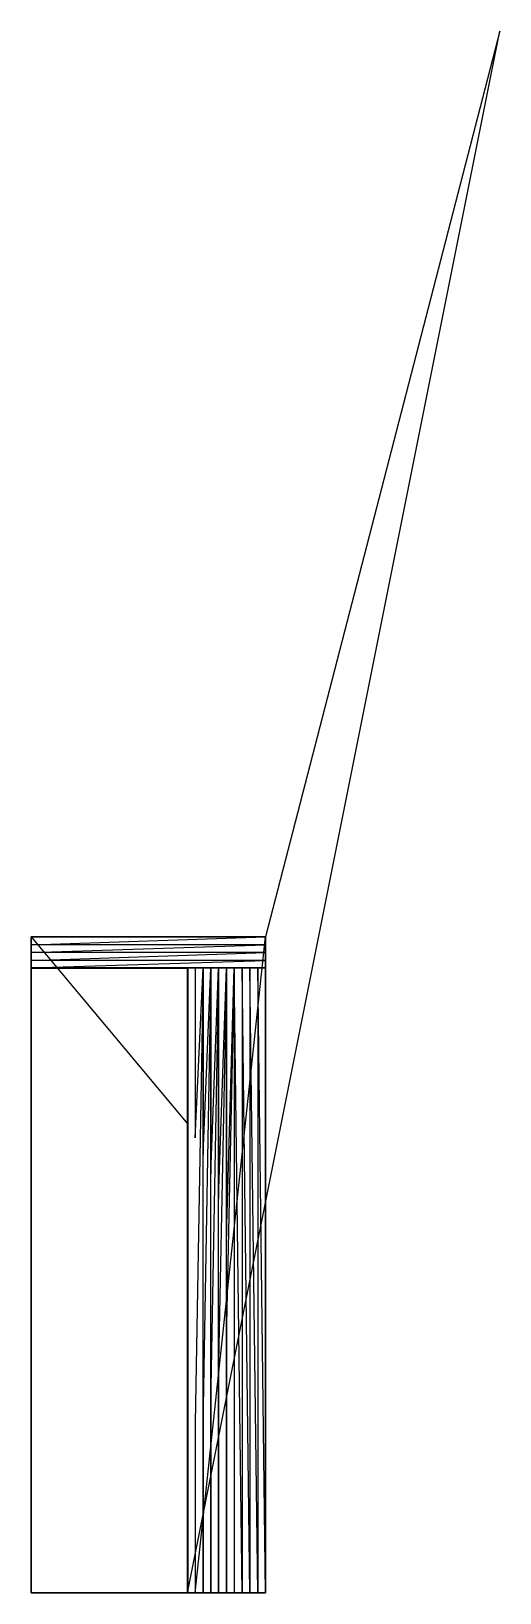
# Model space of a CAD drawing. Header units: metres. Extents: x 0 to 38, y -51 to 76.
import ezdxf

# ---------------------------------------------------------------- set-up
doc = ezdxf.new("R2010")
doc.units = ezdxf.units.M
for name, color, linetype in [('PROFILE', 7, 'Continuous'), ('STOCK', 8, 'Continuous'), ('TOOLPATH_FEED', 3, 'Continuous'), ('TOOLPATH_RAPID', 1, 'Continuous'), ('ZONES_FIN_ALLOWANCE', 2, 'Continuous'), ('ZONES_FINISHED_PART', 4, 'Continuous'), ('ZONES_MTR', 1, 'Continuous'), ('ZONES_TRUE_FACE', 14, 'Continuous')]:
    doc.layers.add(name, color=color, linetype=linetype)

msp = doc.modelspace()

# ---------------------------------------------------------------- linework, layer by layer
msp.add_point((0, 0))
at = {"layer": 'PROFILE'}
for p, q in [((0, 0), (12.7, 0)), ((12.7, 0), (12.7, -12.7)), ((12.7, -12.7), (12.7, -38.1)), ((12.7, -38.1), (12.7, -50.8))]:
    msp.add_line(p, q, dxfattribs=at)
at = {"layer": 'STOCK'}
for p, q in [((0, 2.54), (19.05, 2.54)), ((0, -50.8), (0, 2.54)), ((19.05, 2.54), (19.05, -50.8)), ((19.05, -50.8), (0, -50.8))]:
    msp.add_line(p, q, dxfattribs=at)
at = {"layer": 'TOOLPATH_FEED'}
for p, q in [((0, 2.54), (12.7254, -12.69238)), ((0, 2.54), (0, 0)), ((19.05, 2.54), (19.05, 1.905)), ((19.05, 2.54), (19.05, 1.27)), ((19.05, 1.905), (0, 1.905)), ((19.05, 1.27), (0, 1.27)), ((19.05, 1.905), (19.05, 0.635)), ((19.05, 1.27), (19.05, 0.0254)), ((19.05, 0.635), (0, 0.635)), ((19.05, 0.0254), (0, 0.0254)), ((0, 0), (12.7, 0)), ((12.7, 0), (12.7, -12.7)), ((13.97, 0.0254), (13.335, 0.0254)), ((13.335, 0.0254), (13.335, -13.81252)), ((14.605, 0.0254), (13.97, 0.0254)), ((13.97, 0.0254), (13.97, -15.14856)), ((15.24, 0.0254), (14.605, 0.0254)), ((14.605, 0.0254), (14.605, -16.73098)), ((15.875, 0.0254), (15.24, 0.0254)), ((15.24, 0.0254), (15.24, -18.73758)), ((16.51, 0.0254), (15.875, 0.0254)), ((15.875, 0.0254), (15.875, -21.8186)), ((17.145, 0.0254), (16.51, 0.0254)), ((16.51, 0.0254), (16.51, -50.8)), ((17.78, 0.0254), (17.145, 0.0254)), ((17.145, 0.0254), (17.145, -50.8)), ((18.415, 0.0254), (17.78, 0.0254)), ((17.78, 0.0254), (17.78, -50.8)), ((19.05, 0.0254), (18.415, 0.0254)), ((18.415, 0.0254), (18.415, -50.8)), ((12.7254, -12.69238), (12.7254, -38.10762)), ((12.7, -12.7), (12.7, -38.1)), ((15.875, -28.9814), (15.875, -50.8)), ((15.24, -32.06242), (15.24, -50.8)), ((14.605, -34.06902), (14.605, -50.8)), ((13.97, -35.65144), (13.97, -50.8)), ((12.7, -38.1), (12.7, -50.8)), ((13.335, -36.98748), (13.335, -50.8)), ((12.7254, -38.10762), (12.7254, -50.8))]:
    msp.add_line(p, q, dxfattribs=at)
at = {"layer": 'TOOLPATH_RAPID'}
for p, q in [((12.7, -50.8), (38.1, 76.2)), ((38.1, 76.2), (19.05, 2.54)), ((0, 1.905), (19.05, 2.54)), ((19.05, 2.54), (0, 2.54)), ((19.05, 2.54), (0, 2.54)), ((13.335, -50.8), (19.05, 2.54)), ((19.05, -50.8), (19.05, 2.54)), ((0, 1.27), (19.05, 1.905)), ((0, 0.635), (19.05, 1.27)), ((0, 0.0254), (19.05, 0.635)), ((13.335, -13.81252), (13.97, 0.0254)), ((13.97, 0.0254), (13.335, -36.98748)), ((13.97, -15.14856), (14.605, 0.0254)), ((14.605, 0.0254), (13.97, -35.65144)), ((13.97, -50.8), (13.97, 0.0254)), ((14.605, -16.73098), (15.24, 0.0254)), ((15.24, 0.0254), (14.605, -34.06902)), ((14.605, -50.8), (14.605, 0.0254)), ((15.24, -18.73758), (15.875, 0.0254)), ((15.875, 0.0254), (15.24, -32.06242)), ((15.24, -50.8), (15.24, 0.0254)), ((15.875, -21.8186), (16.51, 0.0254)), ((16.51, 0.0254), (15.875, -28.9814)), ((15.875, -50.8), (15.875, 0.0254)), ((17.145, -50.8), (16.51, 0.0254)), ((17.78, -50.8), (17.145, 0.0254)), ((18.415, -50.8), (17.78, 0.0254)), ((19.05, -50.8), (18.415, 0.0254)), ((19.05, 0.635), (19.05, 0.0254)), ((12.7254, -50.8), (19.05, -50.8)), ((16.51, -50.8), (17.145, -50.8)), ((17.145, -50.8), (17.78, -50.8)), ((17.78, -50.8), (18.415, -50.8)), ((18.415, -50.8), (19.05, -50.8))]:
    msp.add_line(p, q, dxfattribs=at)
at = {"layer": 'ZONES_FIN_ALLOWANCE'}
for p, q in [((12.7254, 0.0254), (0, 0.0254)), ((0, 0.0254), (0, 0)), ((0, 0), (12.7, 0)), ((12.7, 0), (12.7, -12.7)), ((12.7254, -12.6932), (12.7254, 0.0254)), ((12.7254, 0.0254), (12.7254, 0.0254)), ((12.7254, -38.1068), (12.7254, -12.6932)), ((12.7, -12.7), (12.7, -38.1)), ((12.7, -38.1), (12.7, -50.8)), ((12.7254, -50.8), (12.7254, -38.1068)), ((12.7, -50.8), (12.7254, -50.8))]:
    msp.add_line(p, q, dxfattribs=at)
at = {"layer": 'ZONES_FINISHED_PART'}
for p, q in [((12.7, 0), (0, 0)), ((0, 0), (0, -50.8)), ((12.7, -12.7), (12.7, 0)), ((12.7, 0), (12.7, 0)), ((12.7, -38.1), (12.7, -12.7)), ((12.7, -50.8), (12.7, -38.1)), ((0, -50.8), (12.7, -50.8))]:
    msp.add_line(p, q, dxfattribs=at)
at = {"layer": 'ZONES_MTR'}
for p, q in [((12.7254, 0.0254), (12.7254, -12.6932)), ((19.05, 0.0254), (12.7254, 0.0254)), ((12.7254, 0.0254), (12.7254, 0.0254)), ((19.05, -50.8), (19.05, 0.0254)), ((12.7254, -12.6932), (12.7254, -38.1068)), ((12.7254, -38.1068), (12.7254, -50.8)), ((12.7254, -50.8), (19.05, -50.8))]:
    msp.add_line(p, q, dxfattribs=at)
at = {"layer": 'ZONES_TRUE_FACE'}
for p, q in [((19.05, 2.54), (0, 2.54)), ((0, 2.54), (0, 0.0254)), ((19.05, 0.0254), (19.05, 2.54)), ((0, 0.0254), (19.05, 0.0254))]:
    msp.add_line(p, q, dxfattribs=at)

doc.saveas('drawing.dxf')
